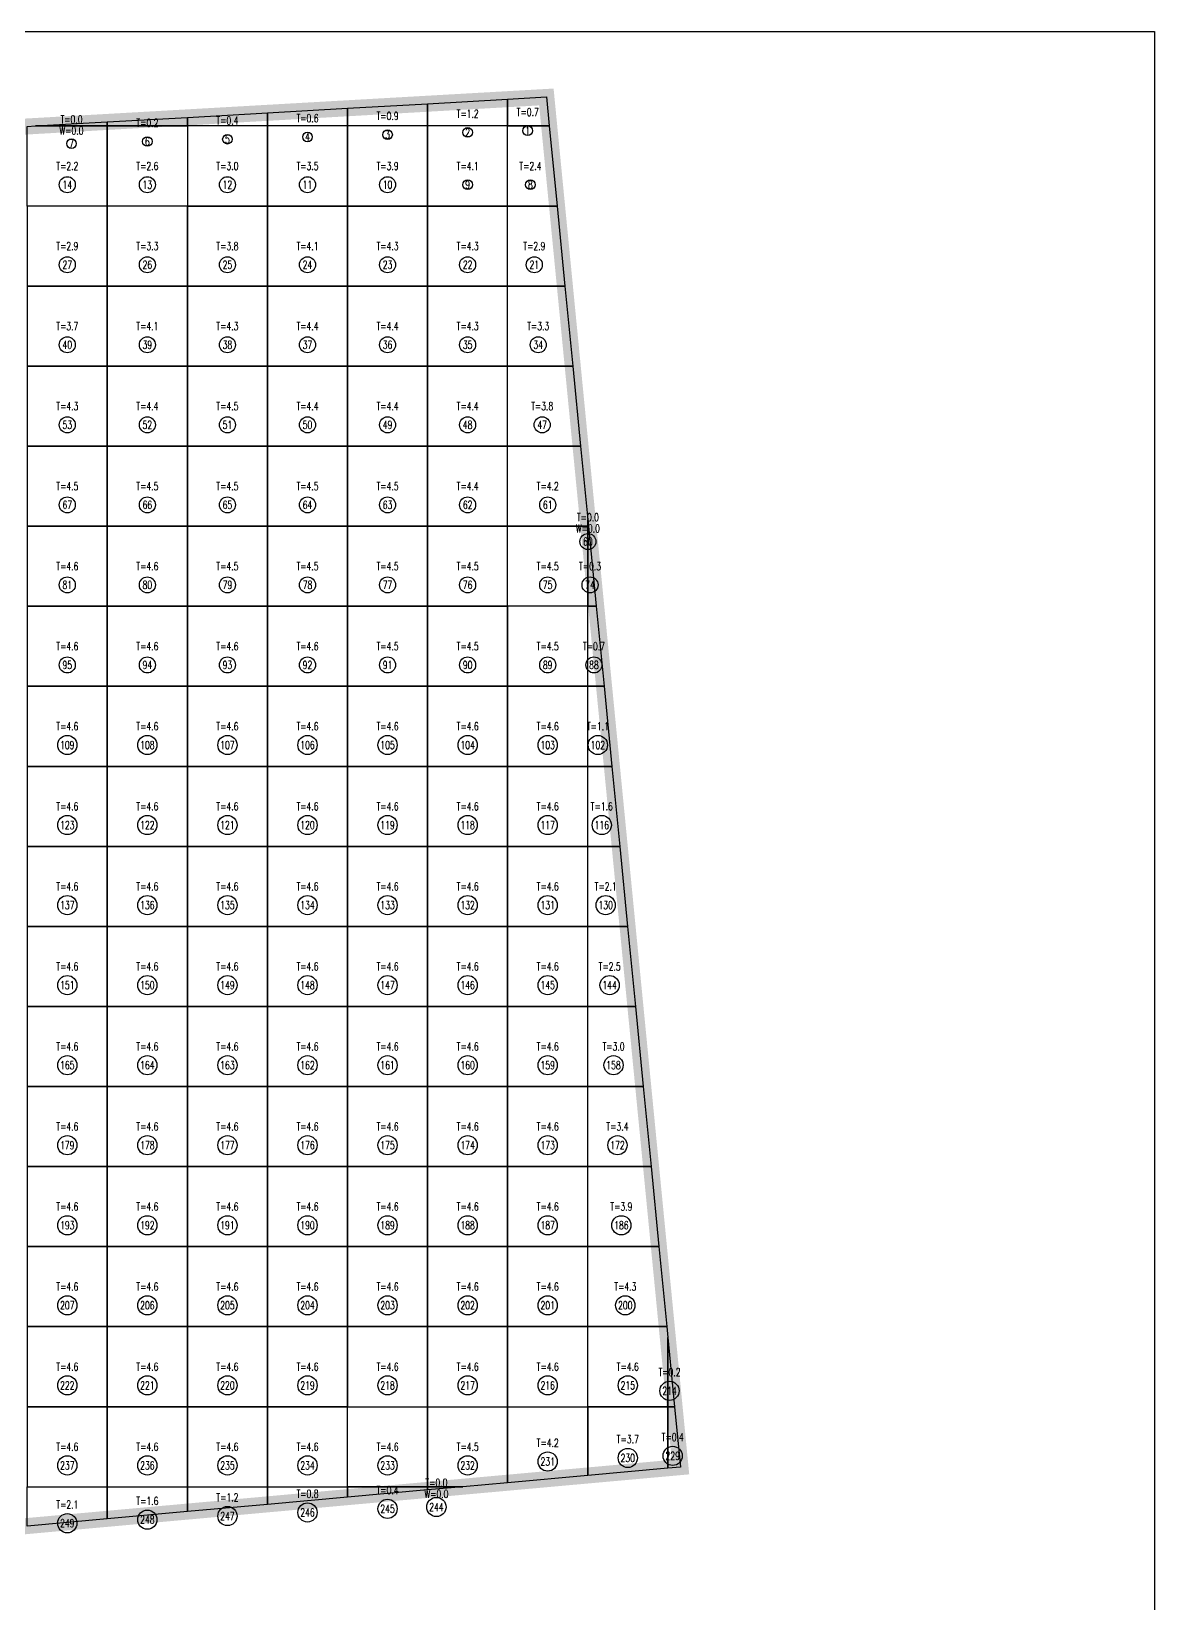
# Model space of a CAD drawing. Extents: x 4283 to 40403, y 1134 to 1764.
# Drawn here: x 10303.3 to 10373.5, y 1575.9 to 1674.1 of the extents above; entities that cross this region are included whole.
import ezdxf
from ezdxf.enums import TextEntityAlignment as Align

# ---------------------------------------------------------------- set-up
doc = ezdxf.new("R2010")
doc.units = 0
for name, color, linetype in [('tdz_10-4方格网', 2, 'Continuous'), ('tdz_10-4方格网计算', 7, 'Continuous'), ('tdz_土方计算图', 7, 'Continuous'), ('tdz_格田', 6, 'Continuous')]:
    doc.layers.add(name, color=color, linetype=linetype)
doc.styles.add('GLandNum', font='txt_____.ttf', dxfattribs={"width": 0.7, "height": 0.5})

msp = doc.modelspace()

# ---------------------------------------------------------------- linework, layer by layer
at = {"layer": 'tdz_10-4方格网', "linetype": 'Continuous'}
for points in [[(10328.064, 1669.577, 3394.039), (10328.064, 1668.186, 3394.033), (10323.064, 1668.186, 3394.051), (10323.064, 1669.293, 3394.055)], [(10333.064, 1669.862, 3394.024), (10333.064, 1668.186, 3394.015), (10328.064, 1668.186, 3394.033), (10328.064, 1669.577, 3394.039)], [(10335.658, 1668.186, 3394.015), (10333.064, 1668.186, 3394.015), (10333.064, 1669.862, 3394.024), (10335.481, 1669.999, 3394.016)], [(10313.064, 1668.725, 3394.086), (10313.064, 1668.186, 3394.088), (10308.064, 1668.186, 3394.102), (10308.064, 1668.44, 3394.101)], [(10318.064, 1669.009, 3394.07), (10318.064, 1668.186, 3394.07), (10313.064, 1668.186, 3394.088), (10313.064, 1668.725, 3394.086)], [(10323.064, 1669.293, 3394.055), (10323.064, 1668.186, 3394.051), (10318.064, 1668.186, 3394.07), (10318.064, 1669.009, 3394.07)], [(10303.588, 1668.186, 3394.115), (10308.064, 1668.186, 3394.102), (10308.064, 1663.186, 3394.076), (10303.064, 1663.186, 3394.095), (10303.064, 1668.156, 3394.117)], [(10308.064, 1668.44, 3394.101), (10308.064, 1668.186, 3394.102), (10303.588, 1668.186, 3394.115)], [(10308.064, 1663.186, 3394.076), (10308.064, 1668.186, 3394.102), (10313.064, 1668.186, 3394.088), (10313.064, 1663.186, 3394.057)], [(10313.064, 1668.186, 3394.088), (10313.064, 1663.186, 3394.057), (10318.064, 1663.186, 3394.038), (10318.064, 1668.186, 3394.07)], [(10318.064, 1668.186, 3394.07), (10318.064, 1663.186, 3394.038), (10323.064, 1663.186, 3394.019), (10323.064, 1668.186, 3394.051)], [(10323.064, 1668.186, 3394.051), (10323.064, 1663.186, 3394.019), (10328.064, 1663.186, 3394.012), (10328.064, 1668.186, 3394.033)], [(10328.064, 1668.186, 3394.033), (10328.064, 1663.186, 3394.012), (10333.064, 1663.186, 3394.013), (10333.064, 1668.186, 3394.015)], [(10333.064, 1668.186, 3394.015), (10335.658, 1668.186, 3394.015), (10336.148, 1663.186, 3394.014), (10333.064, 1663.186, 3394.013)], [(10303.064, 1663.186, 3394.095), (10303.064, 1658.186, 3394.063), (10308.064, 1658.186, 3394.044), (10308.064, 1663.186, 3394.076)], [(10308.064, 1663.186, 3394.076), (10308.064, 1658.186, 3394.044), (10313.064, 1658.186, 3394.025), (10313.064, 1663.186, 3394.057)], [(10313.064, 1663.186, 3394.057), (10313.064, 1658.186, 3394.025), (10318.064, 1658.186, 3394.009), (10318.064, 1663.186, 3394.038)], [(10318.064, 1663.186, 3394.038), (10318.064, 1658.186, 3394.009), (10323.064, 1658.186, 3394.01), (10323.064, 1663.186, 3394.019)], [(10323.064, 1663.186, 3394.019), (10323.064, 1658.186, 3394.01), (10328.064, 1658.186, 3394.011), (10328.064, 1663.186, 3394.012)], [(10328.064, 1663.186, 3394.012), (10328.064, 1658.186, 3394.011), (10333.064, 1658.186, 3394.011), (10333.064, 1663.186, 3394.013)], [(10333.064, 1663.186, 3394.013), (10336.148, 1663.186, 3394.014), (10336.637, 1658.186, 3394.012), (10333.064, 1658.186, 3394.011)], [(10303.064, 1658.186, 3394.063), (10303.064, 1653.186, 3394.031), (10308.064, 1653.186, 3394.012), (10308.064, 1658.186, 3394.044)], [(10308.064, 1658.186, 3394.044), (10308.064, 1653.186, 3394.012), (10313.064, 1653.186, 3394.007), (10313.064, 1658.186, 3394.025)], [(10313.064, 1658.186, 3394.025), (10313.064, 1653.186, 3394.007), (10318.064, 1653.186, 3394.007), (10318.064, 1658.186, 3394.009)], [(10318.064, 1658.186, 3394.009), (10318.064, 1653.186, 3394.007), (10323.064, 1653.186, 3394.008), (10323.064, 1658.186, 3394.01)], [(10323.064, 1658.186, 3394.01), (10323.064, 1653.186, 3394.008), (10328.064, 1653.186, 3394.009), (10328.064, 1658.186, 3394.011)], [(10328.064, 1658.186, 3394.011), (10328.064, 1653.186, 3394.009), (10333.064, 1653.186, 3394.01), (10333.064, 1658.186, 3394.011)], [(10333.064, 1658.186, 3394.011), (10336.637, 1658.186, 3394.012), (10337.126, 1653.186, 3394.01), (10333.064, 1653.186, 3394.01)], [(10303.064, 1653.186, 3394.031), (10303.064, 1648.186, 3394.003), (10308.064, 1648.186, 3394.004), (10308.064, 1653.186, 3394.012)], [(10308.064, 1653.186, 3394.012), (10308.064, 1648.186, 3394.004), (10313.064, 1648.186, 3394.005), (10313.064, 1653.186, 3394.007)], [(10313.064, 1653.186, 3394.007), (10313.064, 1648.186, 3394.005), (10318.064, 1648.186, 3394.005), (10318.064, 1653.186, 3394.007)], [(10318.064, 1653.186, 3394.007), (10318.064, 1648.186, 3394.005), (10323.064, 1648.186, 3394.006), (10323.064, 1653.186, 3394.008)], [(10323.064, 1653.186, 3394.008), (10323.064, 1648.186, 3394.006), (10328.064, 1648.186, 3394.007), (10328.064, 1653.186, 3394.009)], [(10328.064, 1653.186, 3394.009), (10328.064, 1648.186, 3394.007), (10333.064, 1648.186, 3394.008), (10333.064, 1653.186, 3394.01)], [(10333.064, 1653.186, 3394.01), (10337.126, 1653.186, 3394.01), (10337.615, 1648.186, 3394.009), (10333.064, 1648.186, 3394.008)], [(10303.064, 1648.186, 3394.003), (10303.064, 1643.186, 3394.001), (10308.064, 1643.186, 3394.002), (10308.064, 1648.186, 3394.004)], [(10308.064, 1648.186, 3394.004), (10308.064, 1643.186, 3394.002), (10313.064, 1643.186, 3394.003), (10313.064, 1648.186, 3394.005)], [(10313.064, 1648.186, 3394.005), (10313.064, 1643.186, 3394.003), (10318.064, 1643.186, 3394.004), (10318.064, 1648.186, 3394.005)], [(10318.064, 1648.186, 3394.005), (10318.064, 1643.186, 3394.004), (10323.064, 1643.186, 3394.004), (10323.064, 1648.186, 3394.006)], [(10323.064, 1648.186, 3394.006), (10323.064, 1643.186, 3394.004), (10328.064, 1643.186, 3394.005), (10328.064, 1648.186, 3394.007)], [(10328.064, 1648.186, 3394.007), (10328.064, 1643.186, 3394.005), (10333.064, 1643.186, 3394.006), (10333.064, 1648.186, 3394.008)], [(10338.064, 1643.6, 3394.007), (10338.064, 1643.186, 3394.007), (10333.064, 1643.186, 3394.006), (10333.064, 1648.186, 3394.008), (10337.615, 1648.186, 3394.009)], [(10303.064, 1643.186, 3394.001), (10303.064, 1638.186, 3394), (10308.064, 1638.186, 3394), (10308.064, 1643.186, 3394.002)], [(10308.064, 1643.186, 3394.002), (10308.064, 1638.186, 3394), (10313.064, 1638.186, 3394.001), (10313.064, 1643.186, 3394.003)], [(10313.064, 1643.186, 3394.003), (10313.064, 1638.186, 3394.001), (10318.064, 1638.186, 3394.002), (10318.064, 1643.186, 3394.004)], [(10318.064, 1643.186, 3394.004), (10318.064, 1638.186, 3394.002), (10323.064, 1638.186, 3394.003), (10323.064, 1643.186, 3394.004)], [(10323.064, 1643.186, 3394.004), (10323.064, 1638.186, 3394.003), (10328.064, 1638.186, 3394.003), (10328.064, 1643.186, 3394.005)], [(10328.064, 1643.186, 3394.005), (10328.064, 1638.186, 3394.003), (10333.064, 1638.186, 3394.004), (10333.064, 1643.186, 3394.006)], [(10333.064, 1638.186, 3394.004), (10333.064, 1643.186, 3394.006), (10338.064, 1643.186, 3394.007), (10338.064, 1638.186, 3394.005)], [(10338.105, 1643.186, 3394.007), (10338.064, 1643.186, 3394.007), (10338.064, 1643.6, 3394.007)], [(10338.064, 1643.186, 3394.007), (10338.105, 1643.186, 3394.007), (10338.594, 1638.186, 3394.005), (10338.064, 1638.186, 3394.005)], [(10303.064, 1638.186, 3394), (10303.064, 1633.186, 3394), (10308.064, 1633.186, 3394), (10308.064, 1638.186, 3394)], [(10308.064, 1638.186, 3394), (10308.064, 1633.186, 3394), (10313.064, 1633.186, 3394), (10313.064, 1638.186, 3394.001)], [(10313.064, 1638.186, 3394.001), (10313.064, 1633.186, 3394), (10318.064, 1633.186, 3394), (10318.064, 1638.186, 3394.002)], [(10318.064, 1638.186, 3394.002), (10318.064, 1633.186, 3394), (10323.064, 1633.186, 3394.001), (10323.064, 1638.186, 3394.003)], [(10323.064, 1638.186, 3394.003), (10323.064, 1633.186, 3394.001), (10328.064, 1633.186, 3394.002), (10328.064, 1638.186, 3394.003)], [(10328.064, 1638.186, 3394.003), (10328.064, 1633.186, 3394.002), (10333.064, 1633.186, 3394.002), (10333.064, 1638.186, 3394.004)], [(10333.064, 1638.186, 3394.004), (10333.064, 1633.186, 3394.002), (10338.064, 1633.186, 3394.003), (10338.064, 1638.186, 3394.005)], [(10338.064, 1638.186, 3394.005), (10338.594, 1638.186, 3394.005), (10339.083, 1633.186, 3394.003), (10338.064, 1633.186, 3394.003)], [(10303.064, 1633.186, 3394), (10303.064, 1628.186, 3394), (10308.064, 1628.186, 3394), (10308.064, 1633.186, 3394)], [(10308.064, 1633.186, 3394), (10308.064, 1628.186, 3394), (10313.064, 1628.186, 3394), (10313.064, 1633.186, 3394)], [(10313.064, 1633.186, 3394), (10313.064, 1628.186, 3394), (10318.064, 1628.186, 3394), (10318.064, 1633.186, 3394)], [(10318.064, 1633.186, 3394), (10318.064, 1628.186, 3394), (10323.064, 1628.186, 3394), (10323.064, 1633.186, 3394.001)], [(10323.064, 1633.186, 3394.001), (10323.064, 1628.186, 3394), (10328.064, 1628.186, 3394), (10328.064, 1633.186, 3394.002)], [(10328.064, 1633.186, 3394.002), (10328.064, 1628.186, 3394), (10333.064, 1628.186, 3394.001), (10333.064, 1633.186, 3394.002)], [(10333.064, 1633.186, 3394.002), (10333.064, 1628.186, 3394.001), (10338.064, 1628.186, 3394.001), (10338.064, 1633.186, 3394.003)], [(10338.064, 1633.186, 3394.003), (10339.083, 1633.186, 3394.003), (10339.573, 1628.186, 3394.002), (10338.064, 1628.186, 3394.001)], [(10303.064, 1628.186, 3394), (10303.064, 1623.186, 3394), (10308.064, 1623.186, 3394), (10308.064, 1628.186, 3394)], [(10308.064, 1628.186, 3394), (10308.064, 1623.186, 3394), (10313.064, 1623.186, 3394), (10313.064, 1628.186, 3394)], [(10313.064, 1628.186, 3394), (10313.064, 1623.186, 3394), (10318.064, 1623.186, 3394), (10318.064, 1628.186, 3394)], [(10318.064, 1628.186, 3394), (10318.064, 1623.186, 3394), (10323.064, 1623.186, 3394), (10323.064, 1628.186, 3394)], [(10323.064, 1628.186, 3394), (10323.064, 1623.186, 3394), (10328.064, 1623.186, 3394), (10328.064, 1628.186, 3394)], [(10328.064, 1628.186, 3394), (10328.064, 1623.186, 3394), (10333.064, 1623.186, 3394), (10333.064, 1628.186, 3394.001)], [(10333.064, 1628.186, 3394.001), (10333.064, 1623.186, 3394), (10338.064, 1623.186, 3394), (10338.064, 1628.186, 3394.001)], [(10338.064, 1628.186, 3394.001), (10339.573, 1628.186, 3394.002), (10340.062, 1623.186, 3394), (10338.064, 1623.186, 3394)], [(10303.064, 1623.186, 3394), (10303.064, 1618.186, 3394), (10308.064, 1618.186, 3394), (10308.064, 1623.186, 3394)], [(10308.064, 1623.186, 3394), (10308.064, 1618.186, 3394), (10313.064, 1618.186, 3394), (10313.064, 1623.186, 3394)], [(10313.064, 1623.186, 3394), (10313.064, 1618.186, 3394), (10318.064, 1618.186, 3394), (10318.064, 1623.186, 3394)], [(10318.064, 1623.186, 3394), (10318.064, 1618.186, 3394), (10323.064, 1618.186, 3394), (10323.064, 1623.186, 3394)], [(10323.064, 1623.186, 3394), (10323.064, 1618.186, 3394), (10328.064, 1618.186, 3394), (10328.064, 1623.186, 3394)], [(10328.064, 1623.186, 3394), (10328.064, 1618.186, 3394), (10333.064, 1618.186, 3394), (10333.064, 1623.186, 3394)], [(10333.064, 1623.186, 3394), (10333.064, 1618.186, 3394), (10338.064, 1618.186, 3394), (10338.064, 1623.186, 3394)], [(10338.064, 1623.186, 3394), (10340.062, 1623.186, 3394), (10340.551, 1618.186, 3394), (10338.064, 1618.186, 3394)], [(10303.064, 1618.186, 3394), (10303.064, 1613.186, 3394), (10308.064, 1613.186, 3394), (10308.064, 1618.186, 3394)], [(10308.064, 1618.186, 3394), (10308.064, 1613.186, 3394), (10313.064, 1613.186, 3394), (10313.064, 1618.186, 3394)], [(10313.064, 1618.186, 3394), (10313.064, 1613.186, 3394), (10318.064, 1613.186, 3394), (10318.064, 1618.186, 3394)], [(10318.064, 1618.186, 3394), (10318.064, 1613.186, 3394), (10323.064, 1613.186, 3394), (10323.064, 1618.186, 3394)], [(10323.064, 1618.186, 3394), (10323.064, 1613.186, 3394), (10328.064, 1613.186, 3394), (10328.064, 1618.186, 3394)], [(10328.064, 1618.186, 3394), (10328.064, 1613.186, 3394), (10333.064, 1613.186, 3394), (10333.064, 1618.186, 3394)], [(10333.064, 1618.186, 3394), (10333.064, 1613.186, 3394), (10338.064, 1613.186, 3394), (10338.064, 1618.186, 3394)], [(10338.064, 1618.186, 3394), (10340.551, 1618.186, 3394), (10341.04, 1613.186, 3394), (10338.064, 1613.186, 3394)], [(10303.064, 1613.186, 3394), (10303.064, 1608.186, 3394), (10308.064, 1608.186, 3394), (10308.064, 1613.186, 3394)], [(10308.064, 1613.186, 3394), (10308.064, 1608.186, 3394), (10313.064, 1608.186, 3394), (10313.064, 1613.186, 3394)], [(10313.064, 1613.186, 3394), (10313.064, 1608.186, 3394), (10318.064, 1608.186, 3394), (10318.064, 1613.186, 3394)], [(10318.064, 1613.186, 3394), (10318.064, 1608.186, 3394), (10323.064, 1608.186, 3394), (10323.064, 1613.186, 3394)], [(10323.064, 1613.186, 3394), (10323.064, 1608.186, 3394), (10328.064, 1608.186, 3394), (10328.064, 1613.186, 3394)], [(10328.064, 1613.186, 3394), (10328.064, 1608.186, 3394), (10333.064, 1608.186, 3394), (10333.064, 1613.186, 3394)], [(10333.064, 1613.186, 3394), (10333.064, 1608.186, 3394), (10338.064, 1608.186, 3394), (10338.064, 1613.186, 3394)], [(10338.064, 1613.186, 3394), (10341.04, 1613.186, 3394), (10341.53, 1608.186, 3394), (10338.064, 1608.186, 3394)], [(10303.064, 1608.186, 3394), (10303.064, 1603.186, 3394), (10308.064, 1603.186, 3394), (10308.064, 1608.186, 3394)], [(10308.064, 1608.186, 3394), (10308.064, 1603.186, 3394), (10313.064, 1603.186, 3394), (10313.064, 1608.186, 3394)], [(10313.064, 1608.186, 3394), (10313.064, 1603.186, 3394), (10318.064, 1603.186, 3394), (10318.064, 1608.186, 3394)], [(10318.064, 1608.186, 3394), (10318.064, 1603.186, 3394), (10323.064, 1603.186, 3394), (10323.064, 1608.186, 3394)], [(10323.064, 1608.186, 3394), (10323.064, 1603.186, 3394), (10328.064, 1603.186, 3394), (10328.064, 1608.186, 3394)], [(10328.064, 1608.186, 3394), (10328.064, 1603.186, 3394), (10333.064, 1603.186, 3394), (10333.064, 1608.186, 3394)], [(10333.064, 1608.186, 3394), (10333.064, 1603.186, 3394), (10338.064, 1603.186, 3394), (10338.064, 1608.186, 3394)], [(10338.064, 1608.186, 3394), (10341.53, 1608.186, 3394), (10342.019, 1603.186, 3394), (10338.064, 1603.186, 3394)], [(10303.064, 1603.186, 3394), (10303.064, 1598.186, 3394), (10308.064, 1598.186, 3394), (10308.064, 1603.186, 3394)], [(10308.064, 1603.186, 3394), (10308.064, 1598.186, 3394), (10313.064, 1598.186, 3394), (10313.064, 1603.186, 3394)], [(10313.064, 1603.186, 3394), (10313.064, 1598.186, 3394), (10318.064, 1598.186, 3394), (10318.064, 1603.186, 3394)], [(10318.064, 1603.186, 3394), (10318.064, 1598.186, 3394), (10323.064, 1598.186, 3394), (10323.064, 1603.186, 3394)], [(10323.064, 1603.186, 3394), (10323.064, 1598.186, 3394), (10328.064, 1598.186, 3394), (10328.064, 1603.186, 3394)], [(10328.064, 1603.186, 3394), (10328.064, 1598.186, 3394), (10333.064, 1598.186, 3394), (10333.064, 1603.186, 3394)], [(10333.064, 1603.186, 3394), (10333.064, 1598.186, 3394), (10338.064, 1598.186, 3394), (10338.064, 1603.186, 3394)], [(10338.064, 1603.186, 3394), (10342.019, 1603.186, 3394), (10342.508, 1598.186, 3394), (10338.064, 1598.186, 3394)], [(10303.064, 1598.186, 3394), (10303.064, 1593.186, 3394), (10308.064, 1593.186, 3394), (10308.064, 1598.186, 3394)], [(10308.064, 1598.186, 3394), (10308.064, 1593.186, 3394), (10313.064, 1593.186, 3394), (10313.064, 1598.186, 3394)], [(10313.064, 1598.186, 3394), (10313.064, 1593.186, 3394), (10318.064, 1593.186, 3394), (10318.064, 1598.186, 3394)], [(10318.064, 1598.186, 3394), (10318.064, 1593.186, 3394), (10323.064, 1593.186, 3394), (10323.064, 1598.186, 3394)], [(10323.064, 1598.186, 3394), (10323.064, 1593.186, 3394), (10328.064, 1593.186, 3394), (10328.064, 1598.186, 3394)], [(10328.064, 1598.186, 3394), (10328.064, 1593.186, 3394), (10333.064, 1593.186, 3394), (10333.064, 1598.186, 3394)], [(10333.064, 1598.186, 3394), (10333.064, 1593.186, 3394), (10338.064, 1593.186, 3394), (10338.064, 1598.186, 3394)], [(10338.064, 1598.186, 3394), (10342.508, 1598.186, 3394), (10342.997, 1593.186, 3394), (10338.064, 1593.186, 3394)], [(10303.064, 1593.186, 3394), (10303.064, 1588.186, 3394), (10308.064, 1588.186, 3394), (10308.064, 1593.186, 3394)], [(10308.064, 1593.186, 3394), (10308.064, 1588.186, 3394), (10313.064, 1588.186, 3394), (10313.064, 1593.186, 3394)], [(10313.064, 1593.186, 3394), (10313.064, 1588.186, 3394), (10318.064, 1588.186, 3394), (10318.064, 1593.186, 3394)], [(10318.064, 1593.186, 3394), (10318.064, 1588.186, 3394), (10323.064, 1588.186, 3394), (10323.064, 1593.186, 3394)], [(10323.064, 1593.186, 3394), (10323.064, 1588.186, 3394), (10328.064, 1588.186, 3394), (10328.064, 1593.186, 3394)], [(10328.064, 1593.186, 3394), (10328.064, 1588.186, 3394), (10333.064, 1588.186, 3394), (10333.064, 1593.186, 3394)], [(10333.064, 1593.186, 3394), (10333.064, 1588.186, 3394), (10338.064, 1588.186, 3394), (10338.064, 1593.186, 3394)], [(10343.064, 1592.503, 3394), (10343.064, 1588.186, 3394), (10338.064, 1588.186, 3394), (10338.064, 1593.186, 3394), (10342.997, 1593.186, 3394)], [(10343.487, 1588.186, 3394), (10343.064, 1588.186, 3394), (10343.064, 1592.503, 3394)], [(10303.064, 1588.186, 3394), (10303.064, 1583.186, 3394), (10308.064, 1583.186, 3394), (10308.064, 1588.186, 3394)], [(10308.064, 1588.186, 3394), (10308.064, 1583.186, 3394), (10313.064, 1583.186, 3394), (10313.064, 1588.186, 3394)], [(10313.064, 1588.186, 3394), (10313.064, 1583.186, 3394), (10318.064, 1583.186, 3394), (10318.064, 1588.186, 3394)], [(10318.064, 1588.186, 3394), (10318.064, 1583.186, 3394), (10323.064, 1583.186, 3394), (10323.064, 1588.186, 3394)], [(10323.064, 1583.186, 3394), (10323.064, 1588.186, 3394), (10328.064, 1588.186, 3394), (10328.064, 1583.186, 3394)], [(10330.263, 1583.186, 3394), (10328.064, 1583.186, 3394), (10328.064, 1588.186, 3394), (10333.064, 1588.186, 3394), (10333.064, 1583.439, 3394)], [(10333.064, 1583.439, 3394), (10333.064, 1588.186, 3394), (10338.064, 1588.186, 3394), (10338.064, 1583.89, 3394)], [(10338.064, 1583.89, 3394), (10338.064, 1588.186, 3394), (10343.064, 1588.186, 3394), (10343.064, 1584.341, 3394)], [(10343.064, 1588.186, 3394), (10343.487, 1588.186, 3394), (10343.856, 1584.412, 3394), (10343.064, 1584.341, 3394)], [(10303.064, 1580.732, 3394), (10303.064, 1583.186, 3394), (10308.064, 1583.186, 3394), (10308.064, 1581.183, 3394)], [(10308.064, 1581.183, 3394), (10308.064, 1583.186, 3394), (10313.064, 1583.186, 3394), (10313.064, 1581.634, 3394)], [(10313.064, 1581.634, 3394), (10313.064, 1583.186, 3394), (10318.064, 1583.186, 3394), (10318.064, 1582.085, 3394)], [(10318.064, 1582.085, 3394), (10318.064, 1583.186, 3394), (10323.064, 1583.186, 3394), (10323.064, 1582.536, 3394)], [(10323.064, 1582.536, 3394), (10323.064, 1583.186, 3394), (10328.064, 1583.186, 3394), (10328.064, 1582.987, 3394)], [(10328.064, 1583.186, 3394), (10330.263, 1583.186, 3394), (10328.064, 1582.987, 3394)]]:
    msp.add_polyline3d(points, close=True, dxfattribs=at)
at = {"layer": 'tdz_10-4方格网计算', "color": 7, "linetype": 'Continuous'}
for centre, radius in [((10310.564, 1667.217), 0.3), ((10315.564, 1667.36), 0.3), ((10320.564, 1667.502), 0.3), ((10325.564, 1667.644), 0.3), ((10330.564, 1667.786), 0.3), ((10334.317, 1667.891), 0.3), ((10305.826, 1667.083), 0.3), ((10305.564, 1664.519), 0.5), ((10310.564, 1664.519), 0.5), ((10315.564, 1664.519), 0.5), ((10320.564, 1664.519), 0.5), ((10325.564, 1664.519), 0.5), ((10330.564, 1664.519), 0.3), ((10334.484, 1664.519), 0.3), ((10305.564, 1659.519), 0.5), ((10310.564, 1659.519), 0.5), ((10315.564, 1659.519), 0.5), ((10320.564, 1659.519), 0.5), ((10325.564, 1659.519), 0.5), ((10330.564, 1659.519), 0.5), ((10334.728, 1659.519), 0.5), ((10305.564, 1654.519), 0.5), ((10310.564, 1654.519), 0.5), ((10315.564, 1654.519), 0.5), ((10320.564, 1654.519), 0.5), ((10325.564, 1654.519), 0.5), ((10330.564, 1654.519), 0.5), ((10334.973, 1654.519), 0.5), ((10305.564, 1649.519), 0.5), ((10310.564, 1649.519), 0.5), ((10315.564, 1649.519), 0.5), ((10320.564, 1649.519), 0.5), ((10325.564, 1649.519), 0.5), ((10330.564, 1649.519), 0.5), ((10335.218, 1649.519), 0.5), ((10305.564, 1644.519), 0.5), ((10310.564, 1644.519), 0.5), ((10315.564, 1644.519), 0.5), ((10320.564, 1644.519), 0.5), ((10325.564, 1644.519), 0.5), ((10330.564, 1644.519), 0.5), ((10335.564, 1644.519), 0.5), ((10338.074, 1642.226), 0.5), ((10305.564, 1639.519), 0.5), ((10310.564, 1639.519), 0.5), ((10315.564, 1639.519), 0.5), ((10320.564, 1639.519), 0.5), ((10325.564, 1639.519), 0.5), ((10330.564, 1639.519), 0.5), ((10335.564, 1639.519), 0.5), ((10338.207, 1639.519), 0.5), ((10305.564, 1634.519), 0.5), ((10310.564, 1634.519), 0.5), ((10315.564, 1634.519), 0.5), ((10320.564, 1634.519), 0.5), ((10325.564, 1634.519), 0.5), ((10330.564, 1634.519), 0.5), ((10335.564, 1634.519), 0.5), ((10338.451, 1634.519), 0.5), ((10305.564, 1629.519), 0.6), ((10310.564, 1629.519), 0.6), ((10315.564, 1629.519), 0.6), ((10320.564, 1629.519), 0.6), ((10325.564, 1629.519), 0.6), ((10330.564, 1629.519), 0.6), ((10335.564, 1629.519), 0.6), ((10338.696, 1629.519), 0.6), ((10305.564, 1624.519), 0.6), ((10310.564, 1624.519), 0.6), ((10315.564, 1624.519), 0.6), ((10320.564, 1624.519), 0.6), ((10325.564, 1624.519), 0.6), ((10330.564, 1624.519), 0.6), ((10335.564, 1624.519), 0.6), ((10338.941, 1624.519), 0.6), ((10305.564, 1619.519), 0.6), ((10310.564, 1619.519), 0.6), ((10315.564, 1619.519), 0.6), ((10320.564, 1619.519), 0.6), ((10325.564, 1619.519), 0.6), ((10330.564, 1619.519), 0.6), ((10335.564, 1619.519), 0.6), ((10339.185, 1619.519), 0.6), ((10305.564, 1614.519), 0.6), ((10310.564, 1614.519), 0.6), ((10315.564, 1614.519), 0.6), ((10320.564, 1614.519), 0.6), ((10325.564, 1614.519), 0.6), ((10330.564, 1614.519), 0.6), ((10335.564, 1614.519), 0.6), ((10339.43, 1614.519), 0.6), ((10305.564, 1609.519), 0.6), ((10310.564, 1609.519), 0.6), ((10315.564, 1609.519), 0.6), ((10320.564, 1609.519), 0.6), ((10325.564, 1609.519), 0.6), ((10330.564, 1609.519), 0.6), ((10335.564, 1609.519), 0.6), ((10339.675, 1609.519), 0.6), ((10305.564, 1604.519), 0.6), ((10310.564, 1604.519), 0.6), ((10315.564, 1604.519), 0.6), ((10320.564, 1604.519), 0.6), ((10325.564, 1604.519), 0.6), ((10330.564, 1604.519), 0.6), ((10335.564, 1604.519), 0.6), ((10339.919, 1604.519), 0.6), ((10305.564, 1599.519), 0.6), ((10310.564, 1599.519), 0.6), ((10315.564, 1599.519), 0.6), ((10320.564, 1599.519), 0.6), ((10325.564, 1599.519), 0.6), ((10330.564, 1599.519), 0.6), ((10335.564, 1599.519), 0.6), ((10340.164, 1599.519), 0.6), ((10305.564, 1594.519), 0.6), ((10310.564, 1594.519), 0.6), ((10315.564, 1594.519), 0.6), ((10320.564, 1594.519), 0.6), ((10325.564, 1594.519), 0.6), ((10330.564, 1594.519), 0.6), ((10335.564, 1594.519), 0.6), ((10340.408, 1594.519), 0.6), ((10305.564, 1589.519), 0.6), ((10310.564, 1589.519), 0.6), ((10315.564, 1589.519), 0.6), ((10320.564, 1589.519), 0.6), ((10325.564, 1589.519), 0.6), ((10330.564, 1589.519), 0.6), ((10335.564, 1589.519), 0.6), ((10340.564, 1589.519), 0.6), ((10343.17, 1589.178), 0.6), ((10305.564, 1584.519), 0.6), ((10310.564, 1584.519), 0.6), ((10315.564, 1584.519), 0.6), ((10320.564, 1584.519), 0.6), ((10325.564, 1584.519), 0.6), ((10330.564, 1584.519), 0.6), ((10335.564, 1584.758), 0.6), ((10340.564, 1584.984), 0.6), ((10343.368, 1585.115), 0.6), ((10320.564, 1581.582), 0.6), ((10325.564, 1581.807), 0.6), ((10328.614, 1581.92), 0.6), ((10305.564, 1580.905), 0.6), ((10310.564, 1581.13), 0.6), ((10315.564, 1581.356), 0.6)]:
    msp.add_circle(centre, radius, dxfattribs=at)
at = {"layer": 'tdz_土方计算图', "linetype": 'Continuous'}
for points in [[(10243.46, 1674.092), (10373.46, 1674.092)], [(10373.46, 1674.092), (10373.46, 1514.092)]]:
    msp.add_lwpolyline(points, dxfattribs=at)
at = {"layer": 'tdz_格田', "linetype": 'Continuous', "lineweight": 60, "const_width": 1}
msp.add_lwpolyline([(10274.848, 1578.186), (10273.064, 1666.451), (10335.481, 1669.999), (10343.856, 1584.412), (10274.848, 1578.186)], close=True, dxfattribs=at)

# ---------------------------------------------------------------- texts
at = {"layer": 'tdz_10-4方格网计算', "color": 2, "linetype": 'Continuous', "style": 'GLandNum', "width": 0.7}
for s, p in [('T=0.0', (10305.826, 1668.599)), ('T=0.2', (10310.564, 1668.384)), ('T=0.4', (10315.564, 1668.526)), ('T=0.6', (10320.564, 1668.668)), ('T=0.9', (10325.564, 1668.811)), ('T=1.2', (10330.564, 1668.953)), ('T=0.7', (10334.317, 1669.058)), ('T=2.2', (10305.564, 1665.686)), ('T=2.6', (10310.564, 1665.686)), ('T=3.0', (10315.564, 1665.686)), ('T=3.5', (10320.564, 1665.686)), ('T=3.9', (10325.564, 1665.686)), ('T=4.1', (10330.564, 1665.686)), ('T=2.4', (10334.484, 1665.686)), ('T=2.9', (10305.564, 1660.686)), ('T=3.3', (10310.564, 1660.686)), ('T=3.8', (10315.564, 1660.686)), ('T=4.1', (10320.564, 1660.686)), ('T=4.3', (10325.564, 1660.686)), ('T=4.3', (10330.564, 1660.686)), ('T=2.9', (10334.728, 1660.686)), ('T=3.7', (10305.564, 1655.686)), ('T=4.1', (10310.564, 1655.686)), ('T=4.3', (10315.564, 1655.686)), ('T=4.4', (10320.564, 1655.686)), ('T=4.4', (10325.564, 1655.686)), ('T=4.3', (10330.564, 1655.686)), ('T=3.3', (10334.973, 1655.686)), ('T=4.3', (10305.564, 1650.686)), ('T=4.4', (10310.564, 1650.686)), ('T=4.5', (10315.564, 1650.686)), ('T=4.4', (10320.564, 1650.686)), ('T=4.4', (10325.564, 1650.686)), ('T=4.4', (10330.564, 1650.686)), ('T=3.8', (10335.218, 1650.686)), ('T=4.5', (10305.564, 1645.686)), ('T=4.5', (10310.564, 1645.686)), ('T=4.5', (10315.564, 1645.686)), ('T=4.5', (10320.564, 1645.686)), ('T=4.5', (10325.564, 1645.686)), ('T=4.4', (10330.564, 1645.686)), ('T=4.2', (10335.564, 1645.686)), ('T=0.0', (10338.074, 1643.743)), ('T=4.6', (10305.564, 1640.686)), ('T=4.6', (10310.564, 1640.686)), ('T=4.5', (10315.564, 1640.686)), ('T=4.5', (10320.564, 1640.686)), ('T=4.5', (10325.564, 1640.686)), ('T=4.5', (10330.564, 1640.686)), ('T=4.5', (10335.564, 1640.686)), ('T=0.3', (10338.207, 1640.686)), ('T=4.6', (10305.564, 1635.686)), ('T=4.6', (10310.564, 1635.686)), ('T=4.6', (10315.564, 1635.686)), ('T=4.6', (10320.564, 1635.686)), ('T=4.5', (10325.564, 1635.686)), ('T=4.5', (10330.564, 1635.686)), ('T=4.5', (10335.564, 1635.686)), ('T=0.7', (10338.451, 1635.686)), ('T=4.6', (10305.564, 1630.686)), ('T=4.6', (10310.564, 1630.686)), ('T=4.6', (10315.564, 1630.686)), ('T=4.6', (10320.564, 1630.686)), ('T=4.6', (10325.564, 1630.686)), ('T=4.6', (10330.564, 1630.686)), ('T=4.6', (10335.564, 1630.686)), ('T=1.1', (10338.696, 1630.686)), ('T=4.6', (10305.564, 1625.686)), ('T=4.6', (10310.564, 1625.686)), ('T=4.6', (10315.564, 1625.686)), ('T=4.6', (10320.564, 1625.686)), ('T=4.6', (10325.564, 1625.686)), ('T=4.6', (10330.564, 1625.686)), ('T=4.6', (10335.564, 1625.686)), ('T=1.6', (10338.941, 1625.686)), ('T=4.6', (10305.564, 1620.686)), ('T=4.6', (10310.564, 1620.686)), ('T=4.6', (10315.564, 1620.686)), ('T=4.6', (10320.564, 1620.686)), ('T=4.6', (10325.564, 1620.686)), ('T=4.6', (10330.564, 1620.686)), ('T=4.6', (10335.564, 1620.686)), ('T=2.1', (10339.185, 1620.686)), ('T=4.6', (10305.564, 1615.686)), ('T=4.6', (10310.564, 1615.686)), ('T=4.6', (10315.564, 1615.686)), ('T=4.6', (10320.564, 1615.686)), ('T=4.6', (10325.564, 1615.686)), ('T=4.6', (10330.564, 1615.686)), ('T=4.6', (10335.564, 1615.686)), ('T=2.5', (10339.43, 1615.686)), ('T=4.6', (10305.564, 1610.686)), ('T=4.6', (10310.564, 1610.686)), ('T=4.6', (10315.564, 1610.686)), ('T=4.6', (10320.564, 1610.686)), ('T=4.6', (10325.564, 1610.686)), ('T=4.6', (10330.564, 1610.686)), ('T=4.6', (10335.564, 1610.686)), ('T=3.0', (10339.675, 1610.686)), ('T=4.6', (10305.564, 1605.686)), ('T=4.6', (10310.564, 1605.686)), ('T=4.6', (10315.564, 1605.686)), ('T=4.6', (10320.564, 1605.686)), ('T=4.6', (10325.564, 1605.686)), ('T=4.6', (10330.564, 1605.686)), ('T=4.6', (10335.564, 1605.686)), ('T=3.4', (10339.919, 1605.686)), ('T=4.6', (10305.564, 1600.686)), ('T=4.6', (10310.564, 1600.686)), ('T=4.6', (10315.564, 1600.686)), ('T=4.6', (10320.564, 1600.686)), ('T=4.6', (10325.564, 1600.686)), ('T=4.6', (10330.564, 1600.686)), ('T=4.6', (10335.564, 1600.686)), ('T=3.9', (10340.164, 1600.686)), ('T=4.6', (10305.564, 1595.686)), ('T=4.6', (10310.564, 1595.686)), ('T=4.6', (10315.564, 1595.686)), ('T=4.6', (10320.564, 1595.686)), ('T=4.6', (10325.564, 1595.686)), ('T=4.6', (10330.564, 1595.686)), ('T=4.6', (10335.564, 1595.686)), ('T=4.3', (10340.408, 1595.686)), ('T=4.6', (10305.564, 1590.686)), ('T=4.6', (10310.564, 1590.686)), ('T=4.6', (10315.564, 1590.686)), ('T=4.6', (10320.564, 1590.686)), ('T=4.6', (10325.564, 1590.686)), ('T=4.6', (10330.564, 1590.686)), ('T=4.6', (10335.564, 1590.686)), ('T=4.6', (10340.564, 1590.686)), ('T=0.2', (10343.17, 1590.344)), ('T=4.2', (10335.564, 1585.925)), ('T=3.7', (10340.564, 1586.151)), ('T=0.4', (10343.368, 1586.281)), ('T=4.6', (10305.564, 1585.686)), ('T=4.6', (10310.564, 1585.686)), ('T=4.6', (10315.564, 1585.686)), ('T=4.6', (10320.564, 1585.686)), ('T=4.6', (10325.564, 1585.686)), ('T=4.5', (10330.564, 1585.686)), ('T=0.4', (10325.564, 1582.974)), ('T=0.0', (10328.614, 1583.437)), ('T=2.1', (10305.564, 1582.072)), ('T=1.6', (10310.564, 1582.297)), ('T=1.2', (10315.564, 1582.523)), ('T=0.8', (10320.564, 1582.748))]:
    msp.add_text(s, height=0.5, dxfattribs=at).set_placement(p, align=Align.MIDDLE_CENTER)
at = {"layer": 'tdz_10-4方格网计算', "color": 173, "linetype": 'Continuous', "style": 'GLandNum', "width": 0.7}
for p in [(10305.826, 1667.899), (10338.074, 1643.043), (10328.614, 1582.737)]:
    msp.add_text('W=0.0', height=0.5, dxfattribs=at).set_placement(p, align=Align.MIDDLE_CENTER)
at = {"layer": 'tdz_10-4方格网计算', "color": 7, "linetype": 'Continuous', "style": 'GLandNum', "width": 0.7}
for s, p in [('5', (10315.564, 1667.36)), ('4', (10320.564, 1667.502)), ('3', (10325.564, 1667.644)), ('2', (10330.564, 1667.786)), ('1', (10334.317, 1667.891)), ('7', (10305.826, 1667.083)), ('6', (10310.564, 1667.217)), ('14', (10305.564, 1664.519)), ('13', (10310.564, 1664.519)), ('12', (10315.564, 1664.519)), ('11', (10320.564, 1664.519)), ('10', (10325.564, 1664.519)), ('9', (10330.564, 1664.519)), ('8', (10334.484, 1664.519)), ('27', (10305.564, 1659.519)), ('26', (10310.564, 1659.519)), ('25', (10315.564, 1659.519)), ('24', (10320.564, 1659.519)), ('23', (10325.564, 1659.519)), ('22', (10330.564, 1659.519)), ('21', (10334.728, 1659.519)), ('40', (10305.564, 1654.519)), ('39', (10310.564, 1654.519)), ('38', (10315.564, 1654.519)), ('37', (10320.564, 1654.519)), ('36', (10325.564, 1654.519)), ('35', (10330.564, 1654.519)), ('34', (10334.973, 1654.519)), ('53', (10305.564, 1649.519)), ('52', (10310.564, 1649.519)), ('51', (10315.564, 1649.519)), ('50', (10320.564, 1649.519)), ('49', (10325.564, 1649.519)), ('48', (10330.564, 1649.519)), ('47', (10335.218, 1649.519)), ('67', (10305.564, 1644.519)), ('66', (10310.564, 1644.519)), ('65', (10315.564, 1644.519)), ('64', (10320.564, 1644.519)), ('63', (10325.564, 1644.519)), ('62', (10330.564, 1644.519)), ('61', (10335.564, 1644.519)), ('60', (10338.074, 1642.226)), ('81', (10305.564, 1639.519)), ('80', (10310.564, 1639.519)), ('79', (10315.564, 1639.519)), ('78', (10320.564, 1639.519)), ('77', (10325.564, 1639.519)), ('76', (10330.564, 1639.519)), ('75', (10335.564, 1639.519)), ('74', (10338.207, 1639.519)), ('95', (10305.564, 1634.519)), ('94', (10310.564, 1634.519)), ('93', (10315.564, 1634.519)), ('92', (10320.564, 1634.519)), ('91', (10325.564, 1634.519)), ('90', (10330.564, 1634.519)), ('89', (10335.564, 1634.519)), ('88', (10338.451, 1634.519)), ('109', (10305.564, 1629.519)), ('108', (10310.564, 1629.519)), ('107', (10315.564, 1629.519)), ('106', (10320.564, 1629.519)), ('105', (10325.564, 1629.519)), ('104', (10330.564, 1629.519)), ('103', (10335.564, 1629.519)), ('102', (10338.696, 1629.519)), ('123', (10305.564, 1624.519)), ('122', (10310.564, 1624.519)), ('121', (10315.564, 1624.519)), ('120', (10320.564, 1624.519)), ('119', (10325.564, 1624.519)), ('118', (10330.564, 1624.519)), ('117', (10335.564, 1624.519)), ('116', (10338.941, 1624.519)), ('137', (10305.564, 1619.519)), ('136', (10310.564, 1619.519)), ('135', (10315.564, 1619.519)), ('134', (10320.564, 1619.519)), ('133', (10325.564, 1619.519)), ('132', (10330.564, 1619.519)), ('131', (10335.564, 1619.519)), ('130', (10339.185, 1619.519)), ('151', (10305.564, 1614.519)), ('150', (10310.564, 1614.519)), ('149', (10315.564, 1614.519)), ('148', (10320.564, 1614.519)), ('147', (10325.564, 1614.519)), ('146', (10330.564, 1614.519)), ('145', (10335.564, 1614.519)), ('144', (10339.43, 1614.519)), ('165', (10305.564, 1609.519)), ('164', (10310.564, 1609.519)), ('163', (10315.564, 1609.519)), ('162', (10320.564, 1609.519)), ('161', (10325.564, 1609.519)), ('160', (10330.564, 1609.519)), ('159', (10335.564, 1609.519)), ('158', (10339.675, 1609.519)), ('179', (10305.564, 1604.519)), ('178', (10310.564, 1604.519)), ('177', (10315.564, 1604.519)), ('176', (10320.564, 1604.519)), ('175', (10325.564, 1604.519)), ('174', (10330.564, 1604.519)), ('173', (10335.564, 1604.519)), ('172', (10339.919, 1604.519)), ('193', (10305.564, 1599.519)), ('192', (10310.564, 1599.519)), ('191', (10315.564, 1599.519)), ('190', (10320.564, 1599.519)), ('189', (10325.564, 1599.519)), ('188', (10330.564, 1599.519)), ('187', (10335.564, 1599.519)), ('186', (10340.164, 1599.519)), ('207', (10305.564, 1594.519)), ('206', (10310.564, 1594.519)), ('205', (10315.564, 1594.519)), ('204', (10320.564, 1594.519)), ('203', (10325.564, 1594.519)), ('202', (10330.564, 1594.519)), ('201', (10335.564, 1594.519)), ('200', (10340.408, 1594.519)), ('222', (10305.564, 1589.519)), ('221', (10310.564, 1589.519)), ('220', (10315.564, 1589.519)), ('219', (10320.564, 1589.519)), ('218', (10325.564, 1589.519)), ('217', (10330.564, 1589.519)), ('216', (10335.564, 1589.519)), ('215', (10340.564, 1589.519)), ('214', (10343.17, 1589.178)), ('231', (10335.564, 1584.758)), ('230', (10340.564, 1584.984)), ('229', (10343.368, 1585.115)), ('237', (10305.564, 1584.519)), ('236', (10310.564, 1584.519)), ('235', (10315.564, 1584.519)), ('234', (10320.564, 1584.519)), ('233', (10325.564, 1584.519)), ('232', (10330.564, 1584.519)), ('245', (10325.564, 1581.807)), ('244', (10328.614, 1581.92)), ('249', (10305.564, 1580.905)), ('248', (10310.564, 1581.13)), ('247', (10315.564, 1581.356)), ('246', (10320.564, 1581.582))]:
    msp.add_text(s, height=0.5, dxfattribs=at).set_placement(p, align=Align.MIDDLE_CENTER)

doc.saveas('drawing.dxf')
